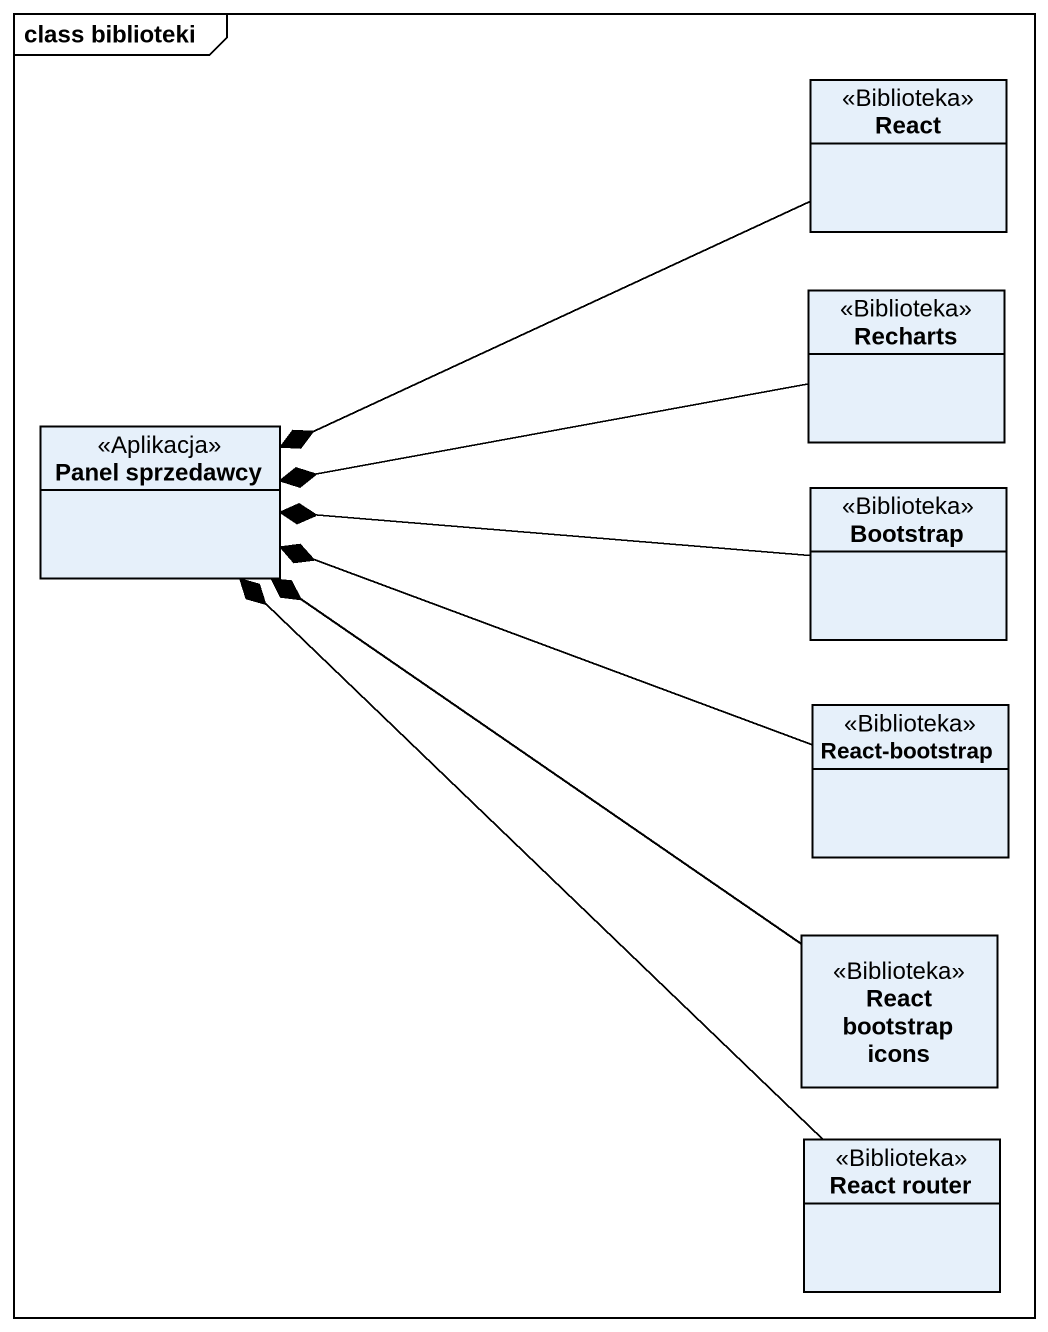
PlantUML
@startuml
mainframe class biblioteki
hide circle
hide empty members
class React <<Biblioteka>>
class Recharts <<Biblioteka>>
class "Panel sprzedawcy" as Panel_sprzedawcy <<Aplikacja>>
class Bootstrap <<Biblioteka>>
class "React-bootstrap" as React_bootstrap <<Biblioteka>>
class "React bootstrap icons" as React_bootstrap_icons <<Biblioteka>>
class "React router" as React_router <<Biblioteka>>
React -left-* Panel_sprzedawcy
Recharts -left-* Panel_sprzedawcy
Bootstrap -left-* Panel_sprzedawcy
React_bootstrap -left-* Panel_sprzedawcy
React_bootstrap_icons -up-* Panel_sprzedawcy
React_router -up-* Panel_sprzedawcy
@enduml
